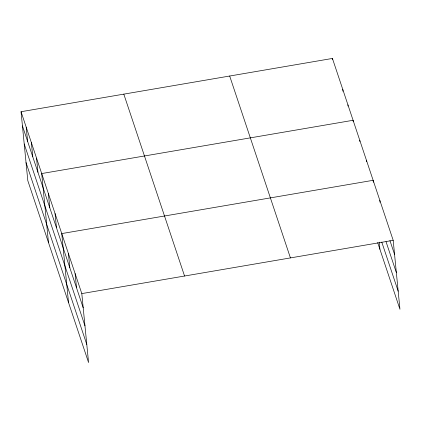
<?xml version="1.0" encoding="UTF-8"?>
<svg xmlns="http://www.w3.org/2000/svg" width="421" height="421" viewBox="0 0 421 421"><rect width="100%" height="100%" fill="white"/><g stroke="black" fill="none" stroke-linecap="round" stroke-linejoin="round"><path stroke-width="0.63" d="M21.05 111.718L81.806 293.6L88.568 362.555L27.812 180.667L21.05 111.718L332.432 58.445L393.188 240.333L399.95 309.282L377.674 242.591M81.806 293.6L393.188 240.333M389.92 240.554L394.577 254.5M386.02 241.659L396.35 272.582M381.773 242.096L398.177 291.206M229.677 76.022L290.432 257.91M123.806 94.136L184.561 276.023M22.439 125.884L83.195 307.772M24.213 143.961L84.968 325.849M26.039 162.59L86.794 344.478M379.821 200.317L380.01 202.248M373.327 182.24L373.138 180.309L61.755 233.581L68.518 302.531M379.205 242.159L379.9 249.264M366.454 160.301L366.58 161.59M359.776 140.293L359.902 141.582M353.219 121.574L353.093 120.285L41.705 173.557L48.468 242.512M347.925 104.829L348.051 106.113M342.762 89.368L342.952 91.299M332.432 58.445L332.558 59.735M75.122 273.592L76.511 287.764M68.439 253.589L69.828 267.756M55.072 213.573L56.461 227.74M48.389 193.565L49.778 207.732M36.543 158.096L37.932 172.263M31.38 142.635L32.77 156.807M26.213 127.174L27.602 141.345"/></g></svg>
